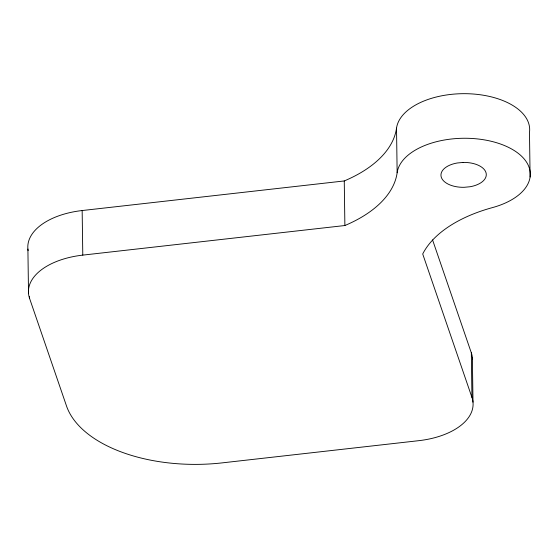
<?xml version="1.0" encoding="UTF-8"?>
<svg xmlns="http://www.w3.org/2000/svg" width="558" height="558" viewBox="0 0 558 558"><rect width="100%" height="100%" fill="white"/><g stroke="black" fill="none" stroke-linecap="round" stroke-linejoin="round"><path stroke-width="0.84" d="M28.123 250.64A66.674 36.605 -0.8 0 1 82.159 210.54L344.258 180.945A131.458 72.17 -0.8 0 0 396.522 128.159A66.674 36.605 -0.8 0 1 468.071 93.737A66.674 36.605 -0.8 0 1 529.479 132.427L530.1 177.005M29.567 298.377A66.674 36.605 -0.8 0 1 82.786 255.118L344.879 225.523A131.458 72.17 -0.8 0 0 397.143 172.736A66.674 36.605 -0.8 0 1 501.251 144.285A66.674 36.605 -0.8 0 1 492.47 207.59A131.458 72.17 -0.8 0 0 422.713 253.988L471.949 397.422A66.674 36.605 -0.8 0 1 418.737 440.68L222.161 462.875A133.348 73.21 -0.8 0 1 66.493 405.952L29.567 298.377L29.546 296.661M432.562 239.912L471.329 352.844A66.674 36.605 -0.8 0 1 472.473 359.185M472.375 357.587L472.996 402.165M471.329 352.844L471.949 397.422M396.522 128.159L397.143 172.736M344.258 180.945L344.879 225.523M82.159 210.54L82.786 255.118M27.9 249.049L28.521 293.634M463.126 162.434L457.274 162.985A22.669 12.443 -0.8 0 0 441.218 176.984A22.669 12.443 -0.8 0 0 464.116 187.307L469.969 186.756A22.669 12.443 -0.8 0 0 486.025 172.757A22.669 12.443 -0.8 0 0 463.126 162.434"/></g></svg>
